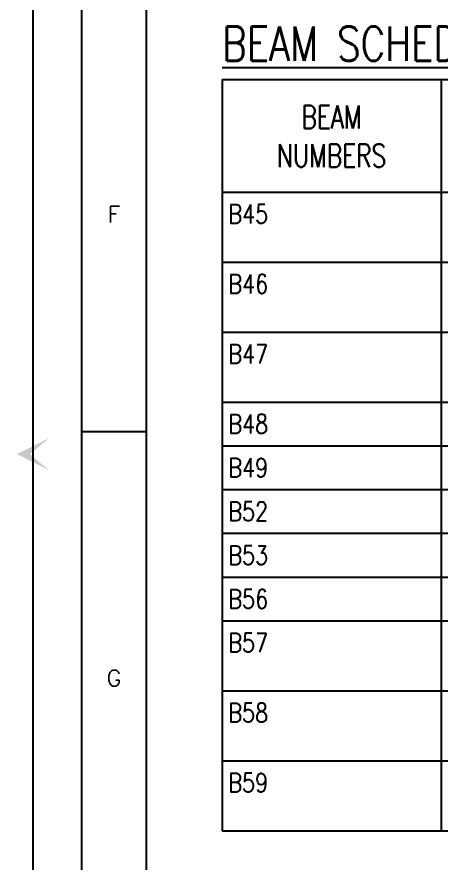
# Model space of a CAD drawing. Header units: millimetres. Extents: x 2659630 to 6742168, y -2425387 to -732288.
# Drawn here: x 3338143 to 3344922, y -1224378 to -1210841 of the extents above; entities that cross this region are included whole.
import ezdxf
from ezdxf.enums import TextEntityAlignment as Align

# ---------------------------------------------------------------- set-up
doc = ezdxf.new("R2010")
doc.units = ezdxf.units.MM
for name, color, linetype in [('FRAME TABLE', 5, 'Continuous'), ('PNA', 8, 'Continuous'), ('TEXT MIDIUM', 2, 'Continuous'), ('TEXT SHEDULE BEAM', 4, 'Continuous'), ('TITLE', 6, 'Continuous')]:
    doc.layers.add(name, color=color, linetype=linetype)
doc.styles.add('ROMANS', font='r.shx', dxfattribs={"width": 0.7})

# ---------------------------------------------------------------- blocks, each defined once
blk = doc.blocks.new('FOLDER')
at = {"layer": 'PNA'}
for points in [[(-1250, 2500), (0, 0), (0, 1000)], [(1250, 2500), (0, 0), (0, 1000)]]:
    blk.add_solid(points, dxfattribs=at)
blk = doc.blocks.new('A1_SHEET.')
at = {"flags": 128}
blk.add_lwpolyline([(0, 0), (0, 594), (841, 594), (841, 0)], close=True, dxfattribs=at)
at = {"layer": 'PNA'}
blk.add_line((7.5, 154.7), (17.5, 154.7), dxfattribs=at)
at = {"layer": 'PNA', "color": 1}
for points in [[(7.5, 6.2), (833.5, 6.2), (833.5, 587.8), (7.5, 587.8)], [(17.5, 11.2), (828.5, 11.2), (828.5, 582.8), (17.5, 582.8)]]:
    blk.add_lwpolyline(points, close=True, dxfattribs=at)
at = {"layer": 'PNA', "xscale": 0.0020000000001672, "yscale": 0.0020000000001672, "zscale": 0.0020000000001672, "rotation": 270}
blk.add_blockref('FOLDER', (-2.5, 151.2), dxfattribs=at)
at = {"layer": 'PNA', "style": 'ROMANS'}
for s, p in [('F', (12.5, 188.3)), ('G', (12.5, 116.55))]:
    blk.add_text(s, height=2.5, dxfattribs=at).set_placement(p, align=Align.MIDDLE)

msp = doc.modelspace()

# ---------------------------------------------------------------- linework, layer by layer
at = {"layer": 'FRAME TABLE', "color": 7}
for p, q in [((3341421.854, -1211841.867), (3377121.431, -1211841.867)), ((3341421.854, -1211841.867), (3341421.854, -1213641.867)), ((3344921.854, -1211841.867), (3344921.854, -1213641.867)), ((3341421.854, -1213641.867), (3377121.431, -1213641.867)), ((3341421.854, -1213641.867), (3377121.431, -1213641.867)), ((3341421.854, -1213641.867), (3341421.854, -1223861.867)), ((3344921.854, -1213641.867), (3344921.854, -1223861.867)), ((3341421.854, -1223861.867), (3377121.431, -1223861.867))]:
    msp.add_line(p, q, dxfattribs=at)
at = {"layer": 'FRAME TABLE'}
for p, q in [((3341421.854, -1214761.867), (3377121.431, -1214761.867)), ((3341421.854, -1215881.867), (3377121.431, -1215881.867)), ((3341421.854, -1217001.867), (3377121.431, -1217001.867)), ((3341421.854, -1217701.867), (3377121.431, -1217701.867)), ((3341421.854, -1218401.867), (3377121.431, -1218401.867)), ((3341421.854, -1219101.867), (3377121.431, -1219101.867)), ((3341421.854, -1219801.867), (3377121.431, -1219801.867)), ((3341421.854, -1219801.867), (3377121.431, -1219801.867)), ((3341421.854, -1220501.867), (3377121.431, -1220501.867)), ((3341421.854, -1220501.867), (3377121.431, -1220501.867)), ((3341421.854, -1221621.867), (3377121.431, -1221621.867)), ((3341421.854, -1222741.867), (3377121.431, -1222741.867))]:
    msp.add_line(p, q, dxfattribs=at)

# ---------------------------------------------------------------- block references
at = {"xscale": 103.4096789536267, "yscale": 103.4096789536267, "zscale": 103.4096789536267}
msp.add_blockref('A1_SHEET.', (3338401.132, -1233470.769), dxfattribs=at)

# ---------------------------------------------------------------- texts
at = {"layer": 'TEXT MIDIUM', "style": 'ROMANS', "width": 0.75}
msp.add_text('BEAM', height=364.8, dxfattribs=at).set_placement((3343171.854, -1212441.867), align=Align.MIDDLE)
msp.add_text('NUMBERS', height=364.8, dxfattribs=at).set_placement((3343171.854, -1213241.867), align=Align.CENTER)
at = {"layer": 'TEXT SHEDULE BEAM', "style": 'ROMANS', "width": 0.8}
for s, p in [('B45', (3341521.854, -1213991.867)), ('B46', (3341521.854, -1215111.867)), ('B47', (3341521.854, -1216231.867)), ('B48', (3341521.854, -1217351.867)), ('B49', (3341521.854, -1218051.867)), ('B52', (3341521.854, -1218751.867)), ('B53', (3341521.854, -1219451.867)), ('B56', (3341521.854, -1220151.867)), ('B57', (3341521.854, -1220851.867)), ('B58', (3341521.854, -1221971.867)), ('B59', (3341521.854, -1223091.867))]:
    msp.add_text(s, height=304, dxfattribs=at).set_placement(p, align=Align.MIDDLE_LEFT)
at = {"layer": 'TITLE', "style": 'ROMANS', "width": 0.8}
msp.add_text('%%UBEAM SCHEDULE (M30:Fe500) (LEVEL: story 1)', height=547.2, dxfattribs=at).set_placement((3341421.854, -1211541.867))

doc.saveas('drawing.dxf')
